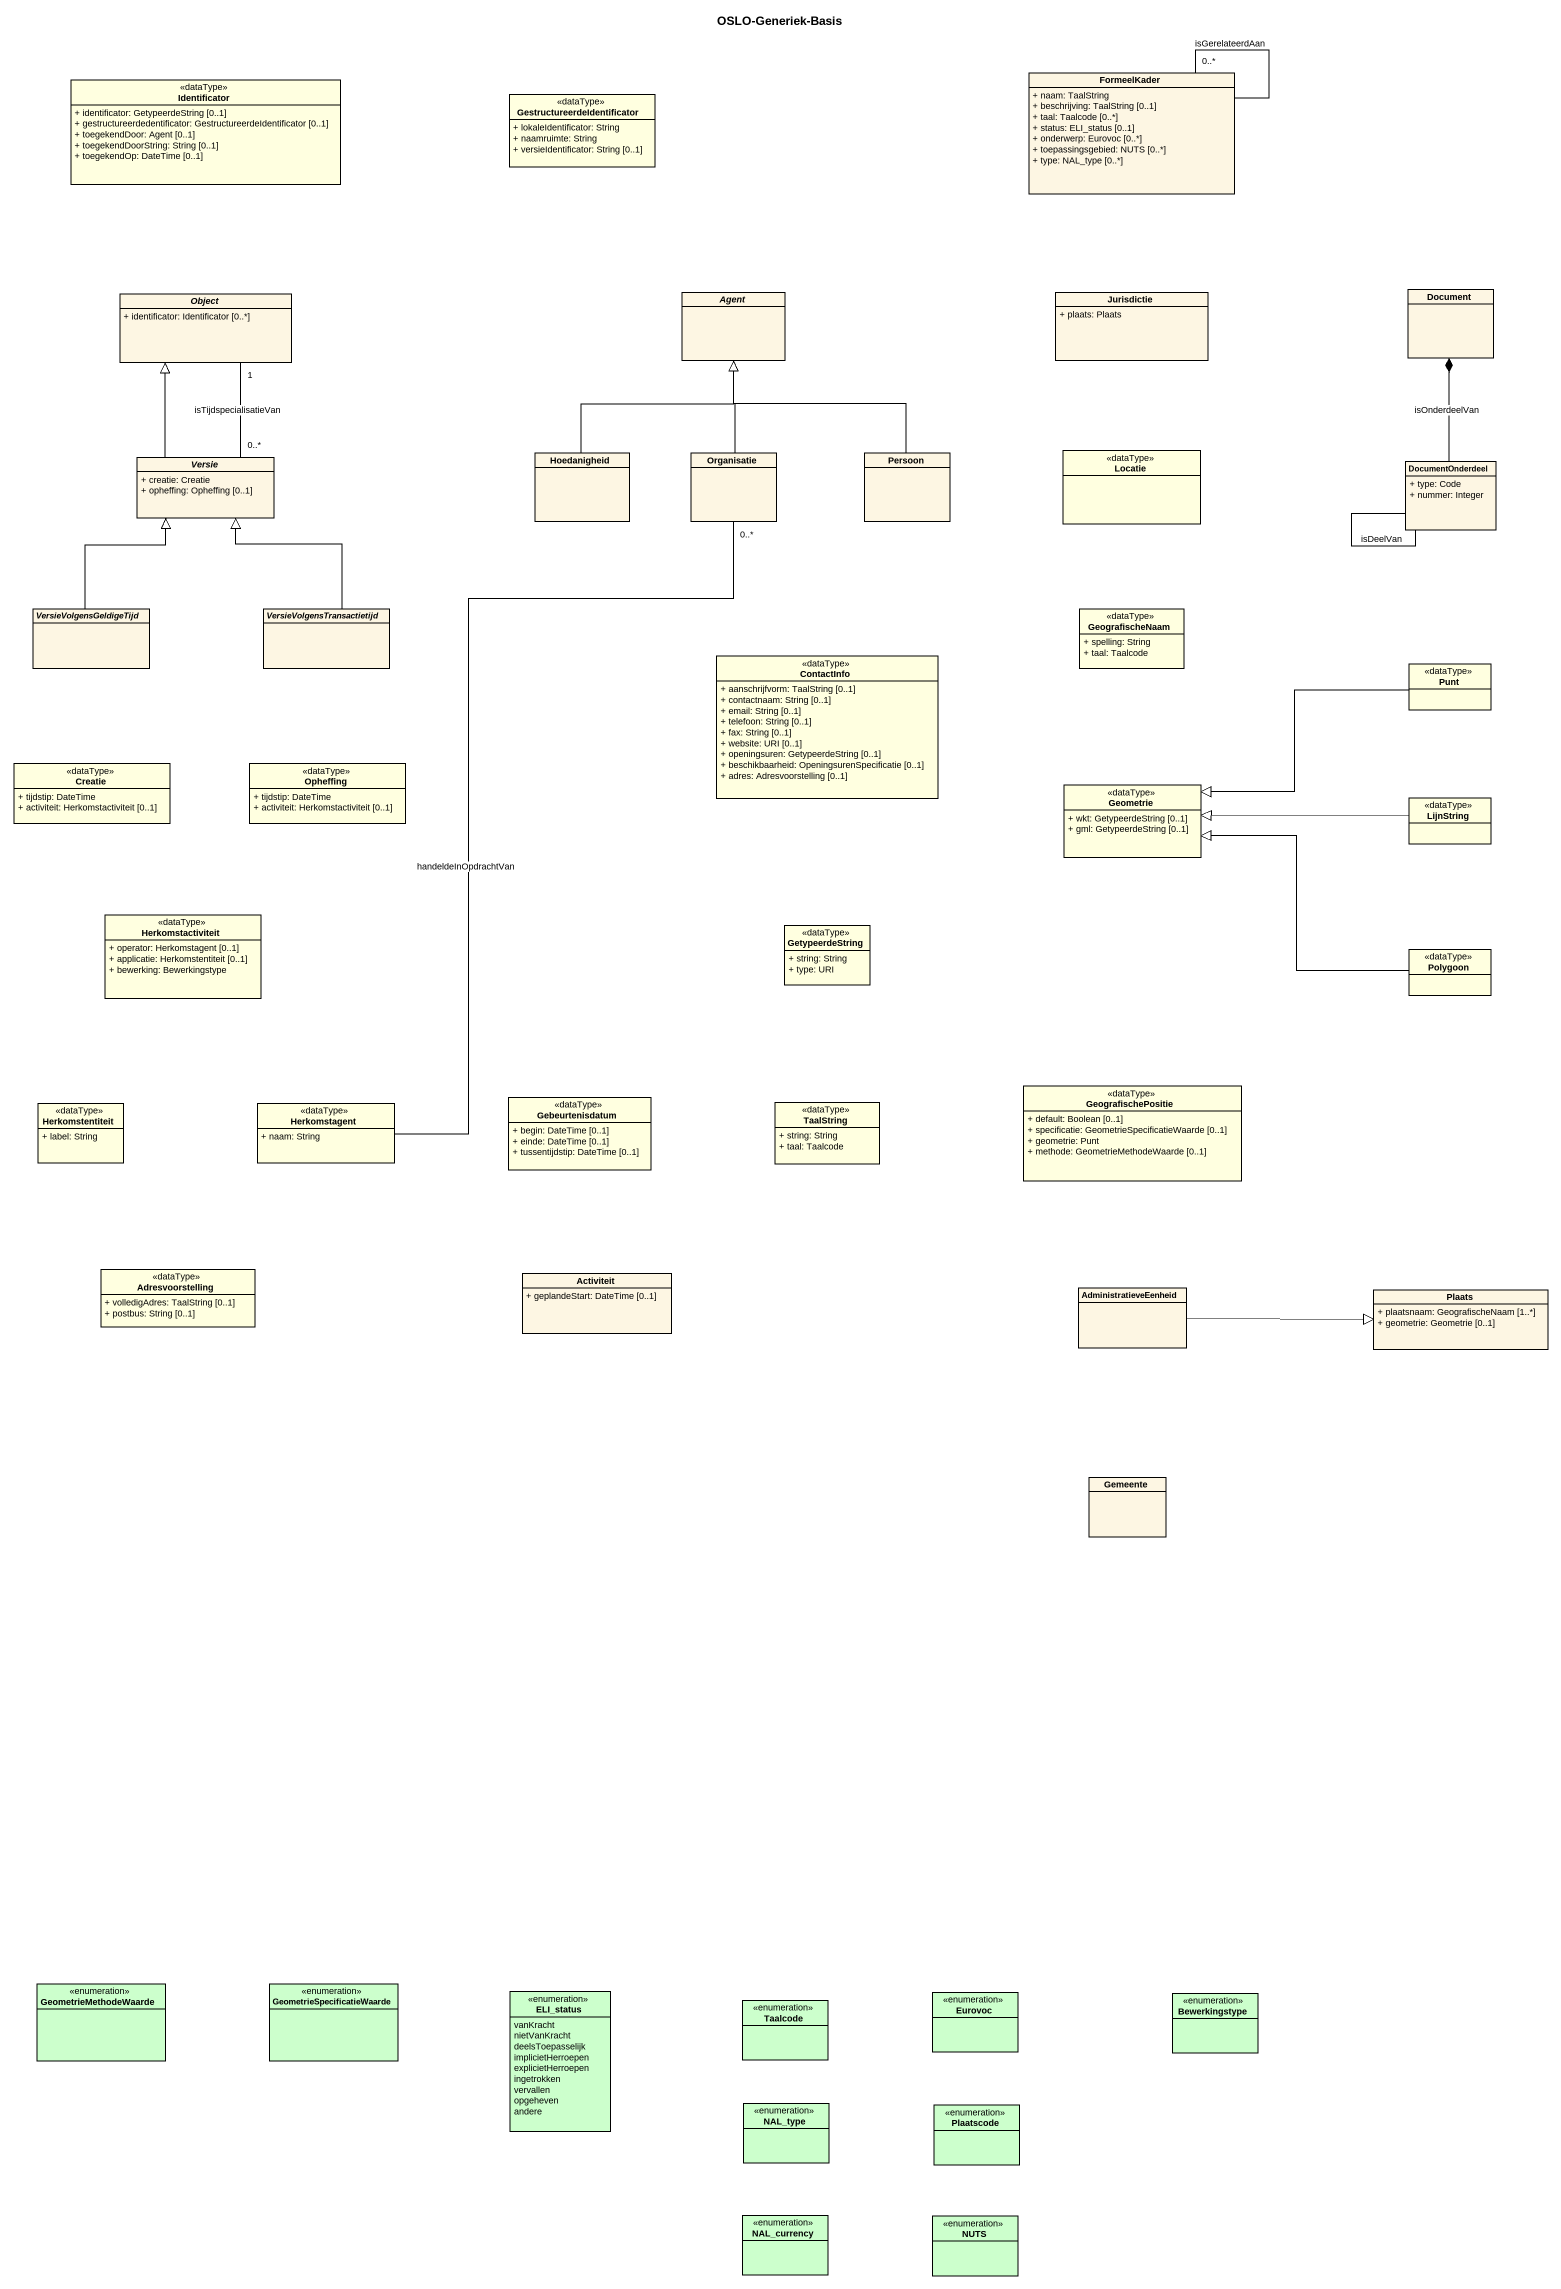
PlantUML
@startuml
title OSLO-Generiek-Basis
hide circle
hide empty members
skinparam classAttributeIconSize 0
class Identificator <<dataType>> #FFFFE0 {
  + identificator: GetypeerdeString [0..1]
  + gestructureerdedentificator: GestructureerdeIdentificator [0..1]
  + toegekendDoor: Agent [0..1]
  + toegekendDoorString: String [0..1]
  + toegekendOp: DateTime [0..1]
}
class GestructureerdeIdentificator <<dataType>> #FFFFE0 {
  + lokaleIdentificator: String
  + naamruimte: String
  + versieIdentificator: String [0..1]
}
class FormeelKader {
  + naam: TaalString
  + beschrijving: TaalString [0..1]
  + taal: Taalcode [0..*]
  + status: ELI_status [0..1]
  + onderwerp: Eurovoc [0..*]
  + toepassingsgebied: NUTS [0..*]
  + type: NAL_type [0..*]
}
abstract class "Object" as Object_ {
  + identificator: Identificator [0..*]
}
abstract class "Agent" as Agent_
class Jurisdictie {
  + plaats: Plaats
}
class Document
abstract class Versie {
  + creatie: Creatie
  + opheffing: Opheffing [0..1]
}
class Hoedanigheid
class Organisatie
class Persoon
class Locatie <<dataType>> #FFFFE0
class DocumentOnderdeel {
  + type: Code
  + nummer: Integer
}
abstract class VersieVolgensGeldigeTijd
abstract class VersieVolgensTransactietijd
class GeografischeNaam <<dataType>> #FFFFE0 {
  + spelling: String
  + taal: Taalcode
}
class ContactInfo <<dataType>> #FFFFE0 {
  + aanschrijfvorm: TaalString [0..1]
  + contactnaam: String [0..1]
  + email: String [0..1]
  + telefoon: String [0..1]
  + fax: String [0..1]
  + website: URI [0..1]
  + openingsuren: GetypeerdeString [0..1]
  + beschikbaarheid: OpeningsurenSpecificatie [0..1]
  + adres: Adresvoorstelling [0..1]
}
class Punt <<dataType>> #FFFFE0
class Creatie <<dataType>> #FFFFE0 {
  + tijdstip: DateTime
  + activiteit: Herkomstactiviteit [0..1]
}
class Opheffing <<dataType>> #FFFFE0 {
  + tijdstip: DateTime
  + activiteit: Herkomstactiviteit [0..1]
}
class Geometrie <<dataType>> #FFFFE0 {
  + wkt: GetypeerdeString [0..1]
  + gml: GetypeerdeString [0..1]
}
class LijnString <<dataType>> #FFFFE0
class Herkomstactiviteit <<dataType>> #FFFFE0 {
  + operator: Herkomstagent [0..1]
  + applicatie: Herkomstentiteit [0..1]
  + bewerking: Bewerkingstype
}
class GetypeerdeString <<dataType>> #FFFFE0 {
  + string: String
  + type: URI
}
class Polygoon <<dataType>> #FFFFE0
class Herkomstentiteit <<dataType>> #FFFFE0 {
  + label: String
}
class Herkomstagent <<dataType>> #FFFFE0 {
  + naam: String
}
class Gebeurtenisdatum <<dataType>> #FFFFE0 {
  + begin: DateTime [0..1]
  + einde: DateTime [0..1]
  + tussentijdstip: DateTime [0..1]
}
class TaalString <<dataType>> #FFFFE0 {
  + string: String
  + taal: Taalcode
}
class GeografischePositie <<dataType>> #FFFFE0 {
  + default: Boolean [0..1]
  + specificatie: GeometrieSpecificatieWaarde [0..1]
  + geometrie: Punt
  + methode: GeometrieMethodeWaarde [0..1]
}
class Adresvoorstelling <<dataType>> #FFFFE0 {
  + volledigAdres: TaalString [0..1]
  + postbus: String [0..1]
}
class Activiteit {
  + geplandeStart: DateTime [0..1]
}
class AdministratieveEenheid
class Plaats {
  + plaatsnaam: GeografischeNaam [1..*]
  + geometrie: Geometrie [0..1]
}
class Gemeente
enum GeometrieMethodeWaarde #CCFFCC
enum GeometrieSpecificatieWaarde #CCFFCC
enum ELI_status #CCFFCC {
  vanKracht
  nietVanKracht
  deelsToepasselijk
  implicietHerroepen
  explicietHerroepen
  ingetrokken
  vervallen
  opgeheven
  andere
}
enum Taalcode #CCFFCC
enum Eurovoc #CCFFCC
enum Bewerkingstype #CCFFCC
enum NAL_type #CCFFCC
enum Plaatscode #CCFFCC
enum NAL_currency #CCFFCC
enum NUTS #CCFFCC
FormeelKader -- "0..*" FormeelKader : isGerelateerdAan
Versie -up-|> Object_
Versie "0..*" -up- "1" Object_ : isTijdspecialisatieVan
Hoedanigheid -up-|> Agent_
Organisatie -up-|> Agent_
Persoon -up-|> Agent_
DocumentOnderdeel -up-* Document : isOnderdeelVan
DocumentOnderdeel -- DocumentOnderdeel : isDeelVan
VersieVolgensGeldigeTijd -up-|> Versie
VersieVolgensTransactietijd -up-|> Versie
Punt -left-|> Geometrie
LijnString -left-|> Geometrie
Polygoon -left-|> Geometrie
Herkomstagent -up- "0..*" Organisatie : handeldeInOpdrachtVan
AdministratieveEenheid -right-|> Plaats
@enduml
